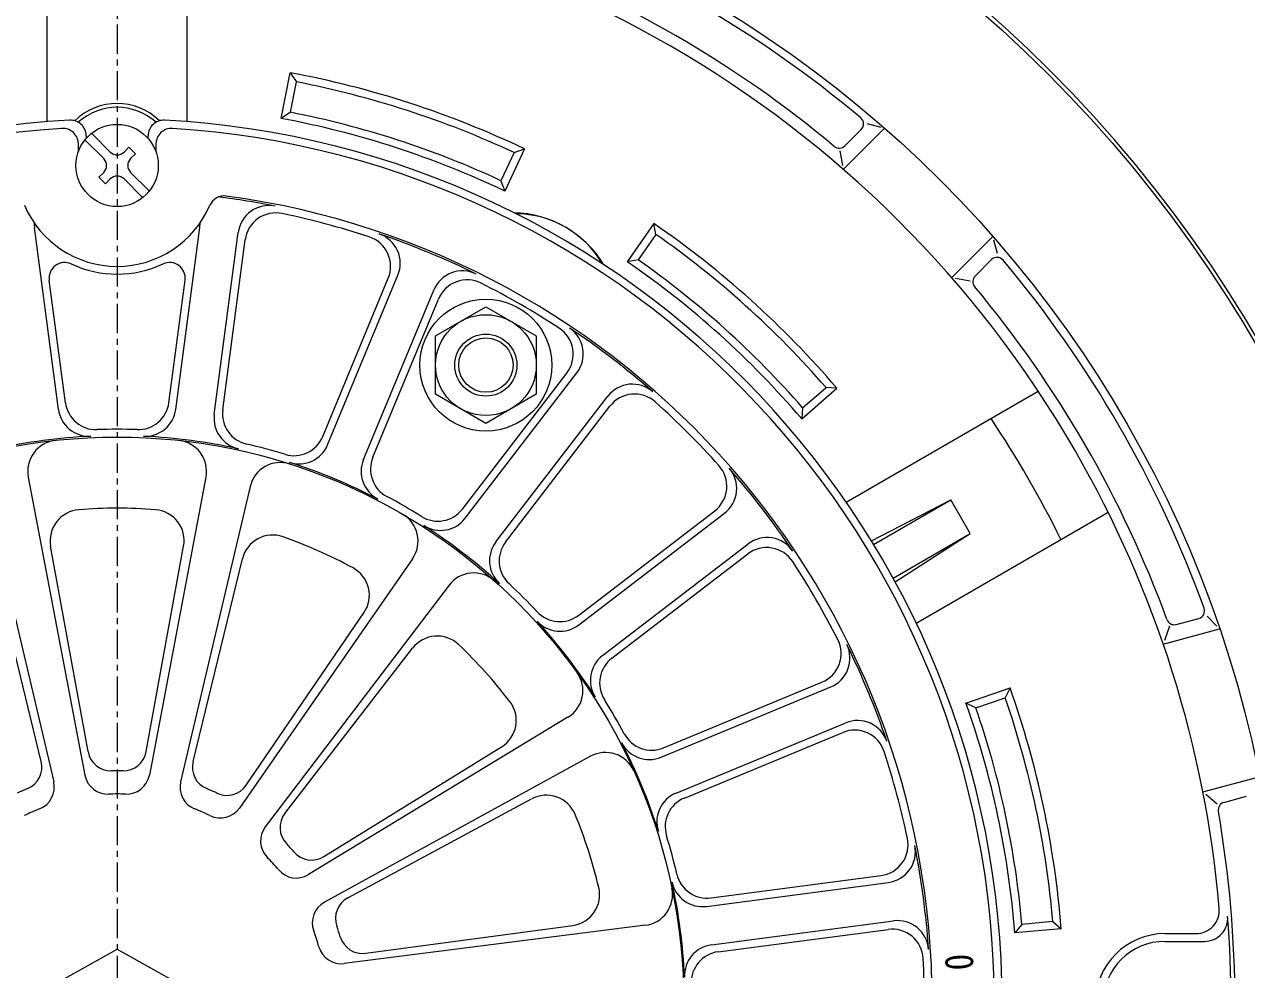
# Model space of a CAD drawing. Units: millimetres, scale not verified. Extents: x -1380 to 1380, y -955 to 955.
# Drawn here: x -462 to -304.6, y 229.3 to 351.1 of the extents above; entities that cross this region are included whole.
import ezdxf
from ezdxf.enums import TextEntityAlignment as Align

# ---------------------------------------------------------------- set-up
doc = ezdxf.new("R2010")
doc.units = ezdxf.units.MM
doc.header["$LTSCALE"] = 3
doc.linetypes.add('USER1', pattern=[2, 1.25, -0.25, 0.25, -0.25])
for name, color, linetype, lineweight in [('0-2_L-2', 7, 'Continuous', 18), ('0-4_L-5', 2, 'USER1', 18), ('0-5_L-3', 7, 'Continuous', 18), ('0-A_L-1a', 3, 'Continuous', 18), ('0-B_L-1b', 150, 'Continuous', 18)]:
    doc.layers.add(name, color=color, linetype=linetype, lineweight=lineweight)
doc.styles.add('ＭＳ ゴシック', font='')
doc.styles.get('ＭＳ ゴシック').set_extended_font_data('MS Gothic')

msp = doc.modelspace()

# ---------------------------------------------------------------- linework, layer by layer
at = {"layer": '0-2_L-2'}
msp.add_circle((-450.079, 224.897), 169.5, dxfattribs=at)
msp.add_arc((-450.079, 224.897), 170, 0, 180, dxfattribs=at)
at = {"layer": '0-4_L-5'}
msp.add_line((-450.079, 477.046), (-450.079, -27.252), dxfattribs=at)
at = {"layer": '0-5_L-3'}
for p, q in [((-453.344, 337.009), (-450.964, 334.63)), ((-451.813, 333.781), (-454.192, 336.161)), ((-449.196, 334.63), (-448.56, 335.266)), ((-452.449, 331.377), (-451.813, 332.013)), ((-446.816, 328.785), (-449.196, 331.165)), ((-448.348, 332.013), (-445.968, 329.633))]:
    msp.add_line(p, q, dxfattribs=at)
for points in [[(-448.56, 335.266), (-447.711, 334.417), (-448.348, 333.781)], [(-450.964, 331.165), (-451.6, 330.528), (-452.449, 331.377)]]:
    msp.add_lwpolyline(points, dxfattribs=at)
msp.add_lwpolyline([(-396.079, 310.922), (-396.079, 303.417), (-402.579, 299.664), (-409.079, 303.417), (-409.079, 310.922), (-402.579, 314.675)], close=True, dxfattribs=at)
for centre, radius in [((-450.08, 332.897), 5.3), ((-402.579, 307.169), 8.5), ((-402.579, 307.169), 6.5), ((-402.579, 307.169), 4), ((-402.579, 307.169), 3.5)]:
    msp.add_circle(centre, radius, dxfattribs=at)
for centre, start, end in [((-452.696, 332.897), 315, 45), ((-450.08, 335.513), 225, 315), ((-447.464, 332.897), 135, 225), ((-450.08, 330.281), 45, 135)]:
    msp.add_arc(centre, 1.25, start, end, dxfattribs=at)
at = {"layer": '0-A_L-1a'}
for p, q in [((-455.079, 334.656), (-455.079, 335.676)), ((-454.079, 336.736), (-454.079, 336.374)), ((-446.079, 336.374), (-446.079, 336.736)), ((-445.079, 335.676), (-445.079, 334.654)), ((-457.638, 301.466), (-460.725, 324.912)), ((-442.52, 301.466), (-439.434, 324.912)), ((-437.563, 300.814), (-434.476, 324.259)), ((-436.475, 301.414), (-433.593, 323.305)), ((-456.743, 302.328), (-458.824, 318.135)), ((-443.416, 302.328), (-441.335, 318.135)), ((-423.602, 297.965), (-415.152, 318.364)), ((-422.96, 296.901), (-413.911, 318.749)), ((-418.341, 294.987), (-409.291, 316.835)), ((-417.135, 295.286), (-408.685, 315.685)), ((-405.593, 288.622), (-392.151, 306.139)), ((-405.248, 287.428), (-390.852, 306.19)), ((-401.282, 284.385), (-386.886, 303.146)), ((-400.039, 284.361), (-386.598, 301.878)), ((-467.216, 291.53), (-458.255, 253.457)), ((-461.526, 292.74), (-454.227, 254.313)), ((-438.633, 292.74), (-445.932, 254.313)), ((-432.942, 291.53), (-441.904, 253.457)), ((-390.615, 274.937), (-373.098, 288.378)), ((-390.592, 273.695), (-371.83, 288.091)), ((-453.83, 257.35), (-458.646, 283.829)), ((-446.329, 257.35), (-441.513, 283.829)), ((-387.548, 269.728), (-368.787, 284.124)), ((-459.853, 256.07), (-466.224, 282.218)), ((-440.306, 256.07), (-433.935, 282.218)), ((-412.028, 282.219), (-434.326, 250.083)), ((-386.354, 269.384), (-368.837, 282.825)), ((-407.322, 278.799), (-430.994, 247.663)), ((-433.453, 253.019), (-418.284, 275.25)), ((-428.471, 249.4), (-412.016, 270.696)), ((-379.69, 257.842), (-359.291, 266.291)), ((-379.989, 256.635), (-358.141, 265.685)), ((-392.003, 261.786), (-425.444, 241.498)), ((-378.076, 252.016), (-356.227, 261.066)), ((-377.011, 251.374), (-356.612, 259.824)), ((-423.452, 243.825), (-400.552, 257.964)), ((-389.094, 256.748), (-423.385, 237.932)), ((-420.373, 238.492), (-396.679, 251.255)), ((-373.562, 238.501), (-351.671, 241.383)), ((-374.163, 237.413), (-350.717, 240.5)), ((-382.02, 234.975), (-420.821, 230.042)), ((-418.055, 231.359), (-391.384, 234.961)), ((-373.51, 232.456), (-350.064, 235.543)), ((-372.648, 231.561), (-350.757, 234.443))]:
    msp.add_line(p, q, dxfattribs=at)
msp.add_lwpolyline([(-462.579, 224.897), (-450.079, 231.897), (-437.579, 224.897), (-450.079, 217.897)], close=True, dxfattribs=at)
msp.add_circle((-450.079, 224.897), 73, dxfattribs=at)
for centre, radius, start, end in [((-450.079, 224.897), 114, 93.07089, 266.92911), ((-456.079, 336.736), 2, 0, 93.07089), ((-444.079, 336.736), 2, 86.92911, 180), ((-450.079, 224.897), 114, 273.07089, 86.92911), ((-450.079, 224.897), 113, 93.61565, 266.38435), ((-457.079, 335.676), 2, 0, 93.61565), ((-443.079, 335.676), 2, 86.38435, 180), ((-450.079, 224.897), 113, 273.61565, 86.38435), ((-450.079, 332.897), 13, 203.26982, 336.73018), ((-436.3, 326.971), 2, 82.31165, 156.73018), ((-450.079, 224.897), 104.759, 78.80126, 82.8367), ((-450.079, 224.897), 105, 277.68835, 82.31165), ((-430.511, 323.737), 4, 78.80126, 172.5), ((-429.628, 322.783), 4, 78.19878, 172.5), ((-450.079, 224.897), 104, 71.80122, 78.19878), ((-456.759, 325.434), 4, 179.28195, 187.5), ((-443.399, 325.434), 4, 352.5, 0.71805), ((-418.848, 319.895), 4, 337.5, 71.80122), ((-417.606, 320.28), 4, 337.5, 71.19874), ((-450.079, 224.897), 104.759, 63.80126, 71.19874), ((-456.841, 318.396), 2, 64.99985, 187.5), ((-450.079, 332.897), 14, 244.99985, 295.00015), ((-443.317, 318.396), 2, 352.5, 115.00015), ((-405.596, 315.305), 4, 63.80126, 157.5), ((-404.99, 314.155), 4, 63.19878, 157.5), ((-450.079, 224.897), 104, 56.80122, 63.19878), ((-395.325, 308.575), 4, 322.5, 56.80122), ((-394.026, 308.625), 4, 322.5, 56.19874), ((-450.079, 224.897), 104.759, 48.80126, 56.19874), ((-383.712, 300.711), 4, 48.80126, 142.5), ((-452.777, 302.85), 4, 187.5, 271.98227), ((-447.381, 302.85), 4, 268.01773, 352.5), ((-383.425, 299.443), 4, 48.19878, 142.5), ((-450.079, 224.897), 104, 41.80122, 48.19878), ((-453.673, 301.988), 4, 187.5, 272.66859), ((-446.486, 301.988), 4, 267.33141, 352.5), ((-433.597, 300.291), 4, 172.5, 257.66859), ((-432.51, 300.892), 4, 172.5, 256.98227), ((-450.079, 224.897), 73.175, 92.66859, 102.33141), ((-450.079, 224.897), 74, 88.01773, 91.98227), ((-450.079, 224.897), 73.175, 77.66859, 87.33141), ((-427.297, 299.496), 4, 253.01773, 337.5), ((-457.596, 293.486), 4, 96.2543, 190.75497), ((-442.562, 293.486), 4, 349.24503, 83.7457), ((-450.079, 224.897), 74, 73.01773, 76.98227), ((-426.656, 298.431), 4, 252.33141, 337.5), ((-429.049, 290.614), 4, 72.2543, 166.75497), ((-450.079, 224.897), 73.175, 62.66859, 72.33141), ((-414.645, 293.457), 4, 157.5, 242.66859), ((-413.439, 293.756), 4, 157.5, 241.98227), ((-375.533, 291.552), 4, 307.5, 41.80122), ((-374.265, 291.264), 4, 307.5, 41.19874), ((-450.079, 224.897), 104.759, 33.80126, 41.19874), ((-450.079, 224.897), 74, 58.01773, 61.98227), ((-454.71, 284.545), 4, 94.43925, 190.30797), ((-450.079, 224.897), 63.827, 85.56075, 94.43925), ((-445.449, 284.545), 4, 349.69203, 85.56075), ((-408.766, 291.057), 4, 238.01773, 322.5), ((-415.314, 284.499), 4, 325.24503, 59.7457), ((-408.422, 289.863), 4, 237.33141, 322.5), ((-430.049, 281.271), 4, 70.43925, 166.30797), ((-450.079, 224.897), 63.827, 61.56075, 70.43925), ((-450.079, 224.897), 73.175, 47.66859, 57.33141), ((-398.108, 281.95), 4, 142.5, 227.66859), ((-396.866, 281.926), 4, 142.5, 226.98227), ((-366.402, 279.651), 4, 33.19878, 127.5), ((-366.351, 280.951), 4, 33.80126, 127.5), ((-450.079, 224.897), 104, 26.80122, 33.19878), ((-421.588, 277.504), 4, 325.69203, 61.56075), ((-404.137, 276.378), 4, 48.2543, 142.75497), ((-450.079, 224.897), 74, 43.01773, 46.98227), ((-393.027, 276.868), 4, 222.33141, 307.5), ((-450.079, 224.897), 73.175, 32.66859, 42.33141), ((-393.05, 278.11), 4, 223.01773, 307.5), ((-408.851, 268.25), 4, 46.43925, 142.30797), ((-450.079, 224.897), 63.827, 37.56075, 46.43925), ((-360.822, 269.987), 4, 292.5, 26.80122), ((-359.672, 269.381), 4, 292.5, 26.19874), ((-450.079, 224.897), 104.759, 18.80126, 26.19874), ((-385.113, 266.554), 4, 127.5, 212.66859), ((-383.919, 266.21), 4, 127.5, 211.98227), ((-394.078, 265.206), 4, 301.24503, 35.7457), ((-402.654, 261.368), 4, 301.69203, 37.56075), ((-450.079, 224.897), 74, 28.01773, 31.98227), ((-354.697, 257.37), 4, 18.80126, 112.5), ((-355.081, 256.128), 4, 18.19878, 112.5), ((-381.52, 260.331), 4, 207.33141, 292.5), ((-450.079, 224.897), 73.175, 17.66859, 27.33141), ((-381.221, 261.537), 4, 208.01773, 292.5), ((-450.878, 257.887), 3, 190.30797, 271.3871), ((-449.281, 257.887), 3, 268.6129, 349.69203), ((-387.17, 253.241), 4, 24.2543, 118.75497), ((-450.079, 224.897), 104, 11.80122, 18.19878), ((-462.768, 255.36), 3, 292.6129, 13.69203), ((-437.391, 255.36), 3, 166.30797, 247.3871), ((-451.28, 254.873), 3, 190.75497, 272.29321), ((-450.079, 224.897), 30, 88.6129, 91.3871), ((-448.879, 254.873), 3, 267.70679, 349.24503), ((-450.079, 224.897), 30, 112.6129, 115.3871), ((-461.175, 252.77), 3, 291.70679, 13.24503), ((-438.984, 252.77), 3, 166.75497, 248.29321), ((-450.079, 224.897), 30, 64.6129, 67.3871), ((-435.931, 254.71), 3, 244.6129, 325.69203), ((-376.545, 248.32), 4, 112.5, 197.66859), ((-450.079, 224.897), 27, 87.70679, 92.29321), ((-394.782, 247.733), 4, 22.43925, 118.30797), ((-375.481, 247.679), 4, 112.5, 196.98227), ((-450.079, 224.897), 27, 111.70679, 116.29321), ((-450.079, 224.897), 27, 63.70679, 68.29321), ((-436.79, 251.793), 3, 243.70679, 325.24503), ((-426.097, 247.565), 3, 142.30797, 223.3871), ((-450.079, 224.897), 63.827, 13.56075, 22.43925), ((-428.606, 245.847), 3, 142.75497, 224.29321), ((-450.079, 224.897), 74, 13.01773, 16.98227), ((-352.193, 245.349), 4, 277.5, 11.80122), ((-450.079, 224.897), 30, 40.6129, 43.3871), ((-425.028, 246.378), 3, 220.6129, 301.69203), ((-351.239, 244.466), 4, 277.5, 11.19874), ((-450.079, 224.897), 104.759, 3.80126, 11.19874), ((-450.079, 224.897), 27, 39.70679, 44.29321), ((-427, 244.063), 3, 219.70679, 301.24503), ((-374.084, 242.467), 4, 193.01773, 277.5), ((-391.92, 238.925), 4, 277.69203, 13.56075), ((-382.524, 238.943), 4, 277.24503, 11.7457), ((-374.685, 241.379), 4, 192.33141, 277.5), ((-450.079, 224.897), 73.175, 2.66859, 12.33141), ((-421.941, 235.302), 3, 118.75497, 200.29321), ((-418.951, 235.851), 3, 118.30797, 199.3871), ((-450.079, 224.897), 30, 16.6129, 19.3871), ((-349.542, 231.577), 4, 3.80126, 97.5), ((-450.079, 224.897), 27, 15.70679, 20.29321), ((-418.457, 234.332), 3, 196.6129, 277.69203), ((-350.235, 230.477), 4, 3.19878, 97.5), ((-421.2, 233.018), 3, 195.70679, 277.24503), ((-372.988, 228.49), 4, 97.5, 182.66859), ((-372.126, 227.595), 4, 97.5, 181.98227), ((-450.079, 224.897), 104, 356.80122, 3.19878)]:
    msp.add_arc(centre, radius, start, end, dxfattribs=at)
at = {"layer": '0-B_L-1b'}
for p, q in [((-459.079, 338.541), (-459.079, 367.111)), ((-441.079, 338.541), (-441.079, 367.111)), ((-428.928, 338.952), (-427.783, 344.842)), ((-427.783, 344.842), (-426.991, 343.674)), ((-427.755, 339.747), (-426.991, 343.674)), ((-427.755, 339.747), (-428.928, 338.952)), ((-356.538, 332.397), (-351.223, 337.713)), ((-356.342, 335.422), (-354.212, 337.551)), ((-353.443, 338.321), (-351.705, 337.845)), ((-398.943, 334.56), (-400.633, 330.935)), ((-397.615, 335.04), (-400.151, 329.602)), ((-398.943, 334.56), (-397.615, 335.04)), ((-356.991, 334.773), (-356.632, 332.888)), ((-400.633, 330.935), (-400.151, 329.602)), ((-380.925, 325.404), (-384.366, 320.489)), ((-380.677, 324.014), (-380.925, 325.404)), ((-380.677, 324.014), (-382.971, 320.738)), ((-342.579, 318.438), (-337.264, 323.753)), ((-336.656, 321.533), (-337.132, 323.271)), ((-382.971, 320.738), (-384.366, 320.489)), ((-339.555, 318.634), (-337.425, 320.764)), ((-340.203, 317.986), (-342.088, 318.345)), ((-361.88, 300.242), (-357.352, 304.179)), ((-361.778, 301.656), (-358.76, 304.28)), ((-357.352, 304.179), (-358.76, 304.28)), ((-356.161, 289.513), (-331.418, 303.798)), ((-361.778, 301.656), (-361.88, 300.242)), ((-352.906, 284.506), (-342.673, 289.795)), ((-352.626, 284.048), (-342.673, 289.795)), ((-347.161, 273.925), (-322.418, 288.21)), ((-349.869, 279.247), (-340.173, 285.465)), ((-313.638, 273.746), (-310.729, 274.525)), ((-309.678, 274.807), (-308.411, 273.525)), ((-315.32, 271.224), (-308.059, 273.17)), ((-314.524, 273.508), (-315.156, 271.696)), ((-340.729, 263.607), (-335.056, 265.56)), ((-335.056, 265.56), (-335.672, 264.291)), ((-339.454, 262.988), (-340.729, 263.607)), ((-339.454, 262.988), (-335.672, 264.291)), ((-310.211, 252.156), (-302.95, 254.101)), ((-308.379, 250.576), (-309.832, 251.829)), ((-307.493, 250.813), (-304.584, 251.593)), ((-333.525, 235.094), (-334.438, 234.01)), ((-329.54, 235.443), (-333.525, 235.094)), ((-329.54, 235.443), (-328.461, 234.533)), ((-328.461, 234.533), (-334.438, 234.01)), ((-315.079, 233.897), (-311.096, 233.897)), ((-315.079, 232.897), (-310.011, 232.897))]:
    msp.add_line(p, q, dxfattribs=at)
msp.add_lwpolyline([(-350.126, 279.718), (-340.173, 285.465), (-342.673, 289.795)], dxfattribs=at)
msp.add_circle((-450.079, 224.897), 150, dxfattribs=at)
for centre, radius, start, end in [((-450.079, 224.897), 142.5, 90, 150), ((-450.079, 224.897), 142.5, 30, 90), ((-450.329, 224.464), 149.5, 50.02222, 69.97778), ((-450.329, 224.464), 144.5, 50.12605, 69.87395), ((-450.079, 224.897), 122, 64.53036, 79.46964), ((-450.079, 224.897), 121, 65, 79), ((-450.079, 332.897), 7.5, 48.05733, 131.94267), ((-450.079, 224.897), 116, 64.50606, 79.49394), ((-450.079, 224.897), 117, 65, 79), ((-354.92, 338.259), 1, 315, 50.02222), ((-357.049, 336.129), 1, 230.12605, 315), ((-399.321, 312.813), 14, 31.34108, 88.65892), ((-398.821, 313.679), 13, 30.38359, 89.61641), ((-450.079, 224.897), 122, 40.53036, 55.46964), ((-450.079, 224.897), 121, 41, 55), ((-450.079, 224.897), 116, 40.50606, 55.49394), ((-450.079, 224.897), 117, 41, 55), ((-336.718, 320.057), 1, 39.97778, 135), ((-450.512, 224.647), 149.5, 20.02222, 39.97778), ((-338.847, 317.927), 1, 135, 219.87395), ((-450.512, 224.647), 144.5, 20.12605, 39.87395), ((-450.079, 224.897), 135.486, 26.19119, 33.80881), ((-450.079, 224.897), 142.5, 4.93477, 30), ((-310.988, 275.491), 1, 285, 20.02222), ((-313.897, 274.712), 1, 200.12605, 285), ((-450.079, 224.897), 122, 4.53036, 19.46964), ((-450.079, 224.897), 116, 4.50606, 19.49394), ((-450.079, 224.897), 117, 5, 19), ((-450.079, 224.897), 121, 5, 19), ((-307.235, 249.847), 1, 105, 189.87395), ((-450.579, 224.897), 144.5, 350.12605, 9.87395), ((-311.096, 236.897), 3, 270, 4.93477), ((-310.011, 235.897), 3, 270, 4.49039), ((-450.079, 224.897), 143.5, 355.50961, 4.49039), ((-315.079, 224.897), 9, 90, 270), ((-315.079, 224.897), 8, 90, 270)]:
    msp.add_arc(centre, radius, start, end, dxfattribs=at)
msp.add_ellipse((-450.079, 332.647), major_axis=(0, 8.25), ratio=0.969048, start_param=5.529813, end_param=7.0365576, dxfattribs=at)

# ---------------------------------------------------------------- texts
at = {"layer": '0-A_L-1a', "color": 7, "style": 'ＭＳ ゴシック', "width": 0.85}
msp.add_text('0', height=3.666, rotation=93, dxfattribs=at).set_placement((-338.658, 229.318), align=Align.BOTTOM_LEFT)

doc.saveas('drawing.dxf')
